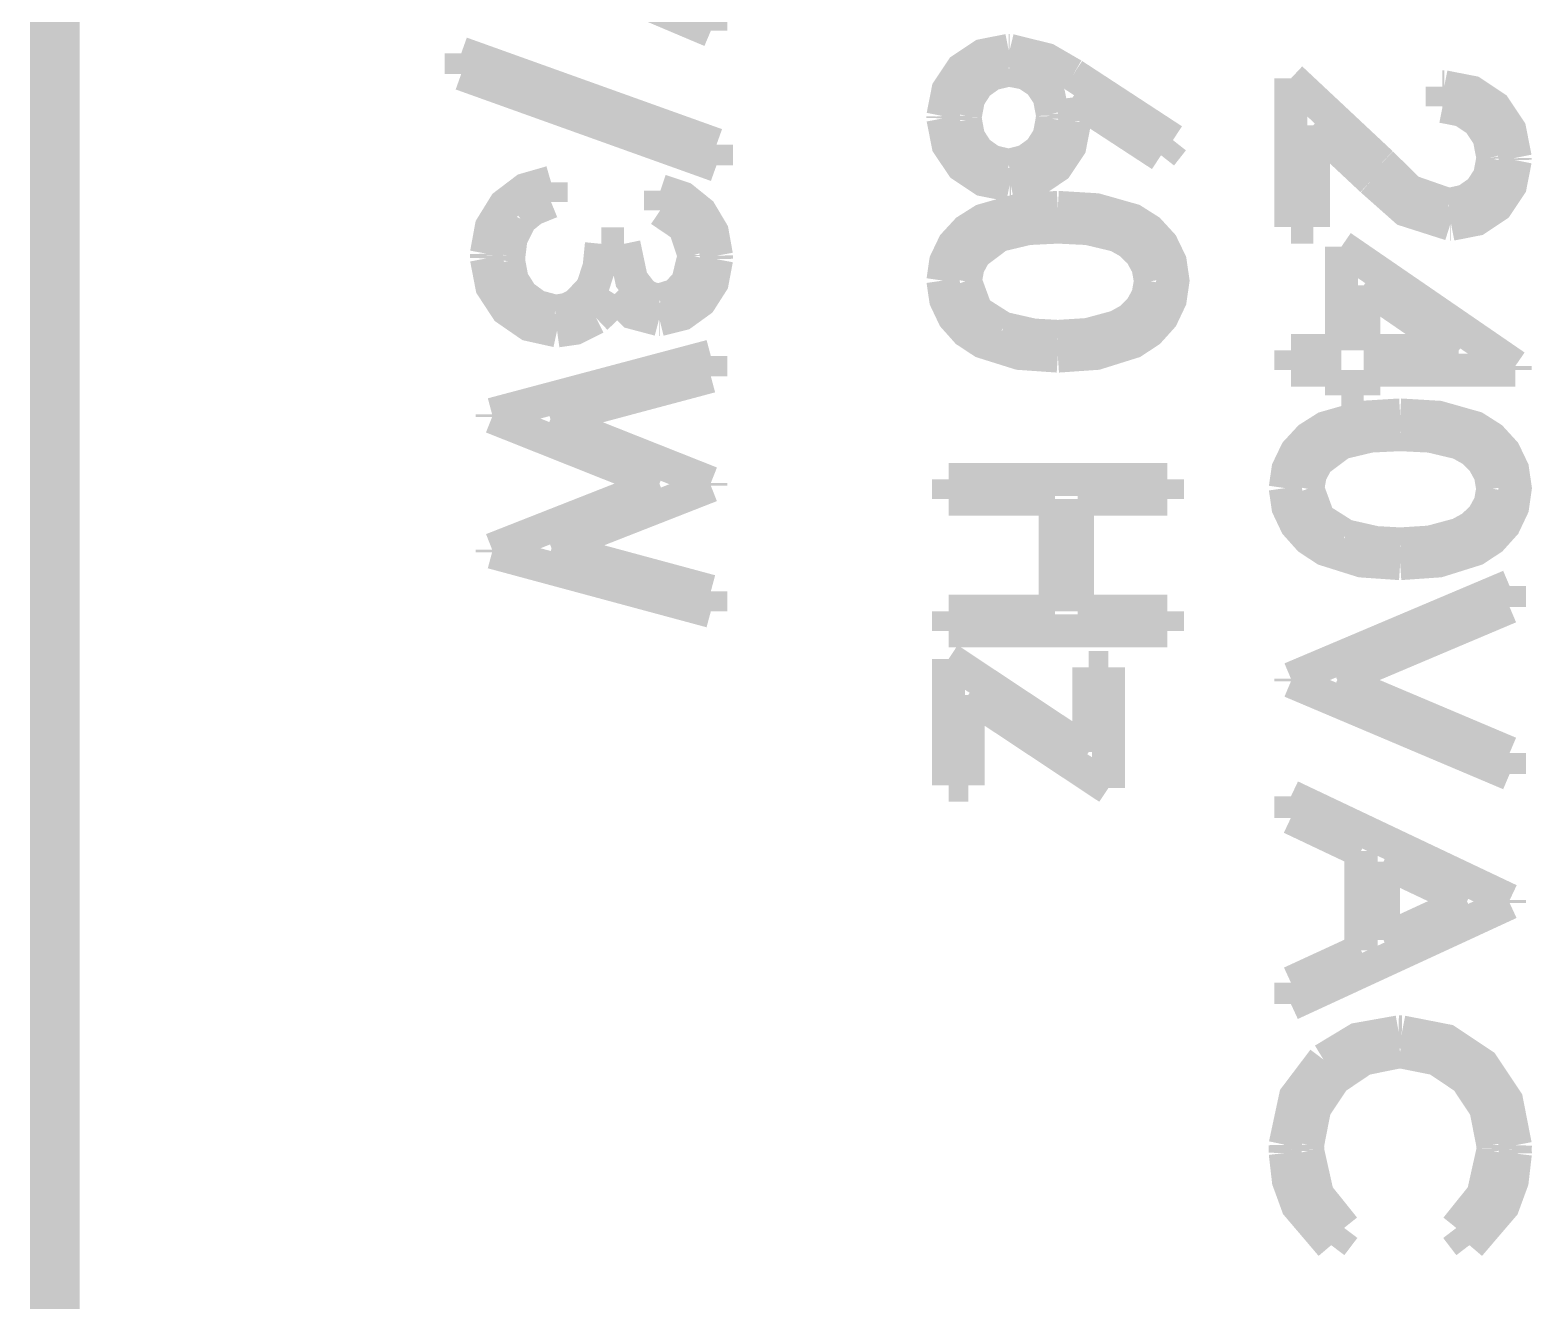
# Model space of a CAD drawing. Header units: inches. Extents: x 18.7 to 39.4, y 4.3 to 20.5.
# Drawn here: x 22.985 to 23.551, y 10.954 to 11.433 of the extents above; entities that cross this region are included whole.
import ezdxf

# ---------------------------------------------------------------- set-up
doc = ezdxf.new("R2010")
doc.units = ezdxf.units.IN
doc.header["$MEASUREMENT"] = 0

# ---------------------------------------------------------------- blocks, each defined once
blk = doc.blocks.new('irfBoard')
at = {"const_width": 0.008}
for points in [[(22.32304, 11.2943), (22.32304, 12.6463)], [(22.32304, 11.2943), (22.32304, 12.6463)], [(22.32304, 11.2943), (22.32304, 12.6463)], [(22.32704, 12.6463), (22.32704, 11.2943)], [(22.32704, 12.6463), (22.32704, 11.2943)], [(22.32704, 12.6463), (22.32704, 11.2943)], [(22.48374, 11.91292), (22.43082, 11.9353)], [(22.48374, 11.91292), (22.43082, 11.9353)], [(22.48374, 11.91292), (22.43082, 11.9353)], [(22.48374, 11.918), (22.48374, 11.91292)], [(22.48374, 11.918), (22.48374, 11.91292)], [(22.48374, 11.918), (22.48374, 11.91292)], [(22.42336, 11.90749), (22.4851, 11.88535)], [(22.42336, 11.90248), (22.42336, 11.90749)], [(22.42336, 11.90749), (22.4851, 11.88535)], [(22.42336, 11.90248), (22.42336, 11.90749)], [(22.42336, 11.90749), (22.4851, 11.88535)], [(22.42336, 11.90248), (22.42336, 11.90749)], [(22.55578, 11.90817), (22.54952, 11.90694), (22.54448, 11.90357), (22.54111, 11.89853), (22.53988, 11.89228)], [(22.55578, 11.90817), (22.54952, 11.90694), (22.54448, 11.90357), (22.54111, 11.89853), (22.53988, 11.89228)], [(22.55578, 11.90817), (22.54952, 11.90694), (22.54448, 11.90357), (22.54111, 11.89853), (22.53988, 11.89228)], [(22.55578, 11.90817), (22.556, 11.90817)], [(22.55578, 11.90817), (22.556, 11.90817)], [(22.55578, 11.90817), (22.556, 11.90817)], [(22.556, 11.90817), (22.56501, 11.90594), (22.57137, 11.90225)], [(22.556, 11.90817), (22.56501, 11.90594), (22.57137, 11.90225)], [(22.556, 11.90817), (22.56501, 11.90594), (22.57137, 11.90225)], [(22.4851, 11.88035), (22.42336, 11.90248)], [(22.4851, 11.88035), (22.42336, 11.90248)], [(22.4851, 11.88035), (22.42336, 11.90248)], [(22.55581, 11.90342), (22.55165, 11.90243), (22.54832, 11.90006), (22.5461, 11.89662), (22.5453, 11.8924)], [(22.55581, 11.90342), (22.55165, 11.90243), (22.54832, 11.90006), (22.5461, 11.89662), (22.5453, 11.8924)], [(22.55581, 11.90342), (22.55165, 11.90243), (22.54832, 11.90006), (22.5461, 11.89662), (22.5453, 11.8924)], [(22.5558, 11.90342), (22.55584, 11.90342)], [(22.5558, 11.90342), (22.55584, 11.90342)], [(22.5558, 11.90342), (22.55584, 11.90342)], [(22.55584, 11.90342), (22.55998, 11.90261), (22.56332, 11.90038), (22.56555, 11.89704), (22.56636, 11.89289)], [(22.55584, 11.90342), (22.55998, 11.90261), (22.56332, 11.90038), (22.56555, 11.89704), (22.56636, 11.89289)], [(22.55584, 11.90342), (22.55998, 11.90261), (22.56332, 11.90038), (22.56555, 11.89704), (22.56636, 11.89289)], [(22.57137, 11.90225), (22.59552, 11.88646)], [(22.57137, 11.90225), (22.59552, 11.88646)], [(22.57137, 11.90225), (22.59552, 11.88646)], [(22.62406, 11.90138), (22.64596, 11.88086)], [(22.62406, 11.86543), (22.62406, 11.90138)], [(22.62406, 11.90138), (22.64596, 11.88086)], [(22.62406, 11.86543), (22.62406, 11.90138)], [(22.62406, 11.90138), (22.64596, 11.88086)], [(22.62406, 11.86543), (22.62406, 11.90138)], [(22.66114, 11.89935), (22.66069, 11.89935)], [(22.66069, 11.8946), (22.66069, 11.89935)], [(22.66114, 11.89935), (22.66069, 11.89935)], [(22.66069, 11.8946), (22.66069, 11.89935)], [(22.66114, 11.89935), (22.66069, 11.89935)], [(22.66069, 11.8946), (22.66069, 11.89935)], [(22.66114, 11.89935), (22.66791, 11.89803), (22.67336, 11.89438), (22.677, 11.88893), (22.67833, 11.88216)], [(22.66114, 11.89935), (22.66791, 11.89803), (22.67336, 11.89438), (22.677, 11.88893), (22.67833, 11.88216)], [(22.66114, 11.89935), (22.66791, 11.89803), (22.67336, 11.89438), (22.677, 11.88893), (22.67833, 11.88216)], [(22.57126, 11.89678), (22.57167, 11.89372), (22.57177, 11.8913)], [(22.59264, 11.8828), (22.57126, 11.89678)], [(22.57126, 11.89678), (22.57167, 11.89372), (22.57177, 11.8913)], [(22.59264, 11.8828), (22.57126, 11.89678)], [(22.57126, 11.89678), (22.57167, 11.89372), (22.57177, 11.8913)], [(22.59264, 11.8828), (22.57126, 11.89678)], [(22.53989, 11.89214), (22.53988, 11.89228)], [(22.53989, 11.89214), (22.53988, 11.89228)], [(22.53989, 11.89214), (22.53988, 11.89228)], [(22.53989, 11.89213), (22.53988, 11.89173)], [(22.53989, 11.89213), (22.53988, 11.89173)], [(22.53989, 11.89213), (22.53988, 11.89173)], [(22.55601, 11.8756), (22.54966, 11.87685), (22.54454, 11.88027), (22.54112, 11.88539), (22.53988, 11.89173)], [(22.55601, 11.8756), (22.54966, 11.87685), (22.54454, 11.88027), (22.54112, 11.88539), (22.53988, 11.89173)], [(22.55601, 11.8756), (22.54966, 11.87685), (22.54454, 11.88027), (22.54112, 11.88539), (22.53988, 11.89173)], [(22.54531, 11.89188), (22.5453, 11.8924)], [(22.54531, 11.89188), (22.5453, 11.8924)], [(22.54531, 11.89188), (22.5453, 11.8924)], [(22.54531, 11.89188), (22.5453, 11.89129)], [(22.54531, 11.89188), (22.5453, 11.89129)], [(22.54531, 11.89188), (22.5453, 11.89129)], [(22.55582, 11.88035), (22.56, 11.88142), (22.56335, 11.88385), (22.56556, 11.88735), (22.56636, 11.89162)], [(22.55582, 11.88035), (22.56, 11.88142), (22.56335, 11.88385), (22.56556, 11.88735), (22.56636, 11.89162)], [(22.55582, 11.88035), (22.56, 11.88142), (22.56335, 11.88385), (22.56556, 11.88735), (22.56636, 11.89162)], [(22.56634, 11.89231), (22.56636, 11.89289)], [(22.56634, 11.89231), (22.56636, 11.89289)], [(22.56634, 11.89231), (22.56636, 11.89289)], [(22.56634, 11.89229), (22.56636, 11.89162)], [(22.56634, 11.89229), (22.56636, 11.89162)], [(22.56634, 11.89229), (22.56636, 11.89162)], [(22.66068, 11.8946), (22.66075, 11.8946)], [(22.66068, 11.8946), (22.66075, 11.8946)], [(22.66068, 11.8946), (22.66075, 11.8946)], [(22.66075, 11.8946), (22.66553, 11.89366), (22.66939, 11.89108), (22.67197, 11.88723), (22.6729, 11.88244)], [(22.66075, 11.8946), (22.66553, 11.89366), (22.66939, 11.89108), (22.67197, 11.88723), (22.6729, 11.88244)], [(22.66075, 11.8946), (22.66553, 11.89366), (22.66939, 11.89108), (22.67197, 11.88723), (22.6729, 11.88244)], [(22.5558, 11.88035), (22.55165, 11.88132), (22.54832, 11.88366), (22.5461, 11.88708), (22.5453, 11.89129)], [(22.5558, 11.88035), (22.55165, 11.88132), (22.54832, 11.88366), (22.5461, 11.88708), (22.5453, 11.89129)], [(22.5558, 11.88035), (22.55165, 11.88132), (22.54832, 11.88366), (22.5461, 11.88708), (22.5453, 11.89129)], [(22.55631, 11.8756), (22.5624, 11.87679), (22.5673, 11.88007), (22.57058, 11.88498), (22.57177, 11.89106)], [(22.55631, 11.8756), (22.5624, 11.87679), (22.5673, 11.88007), (22.57058, 11.88498), (22.57177, 11.89106)], [(22.55631, 11.8756), (22.5624, 11.87679), (22.5673, 11.88007), (22.57058, 11.88498), (22.57177, 11.89106)], [(22.57177, 11.89131), (22.57177, 11.89106)], [(22.57177, 11.89131), (22.57177, 11.89106)], [(22.57177, 11.89131), (22.57177, 11.89106)], [(22.62948, 11.89005), (22.62948, 11.86543)], [(22.64361, 11.87681), (22.62948, 11.89005)], [(22.62948, 11.89005), (22.62948, 11.86543)], [(22.64361, 11.87681), (22.62948, 11.89005)], [(22.62948, 11.89005), (22.62948, 11.86543)], [(22.64361, 11.87681), (22.62948, 11.89005)], [(22.4851, 11.88535), (22.4851, 11.88035)], [(22.4851, 11.88535), (22.4851, 11.88035)], [(22.4851, 11.88535), (22.4851, 11.88035)], [(22.59552, 11.88646), (22.59264, 11.8828)], [(22.59552, 11.88646), (22.59264, 11.8828)], [(22.59552, 11.88646), (22.59264, 11.8828)], [(22.66218, 11.87085), (22.65281, 11.87412), (22.64596, 11.88085)], [(22.66218, 11.87085), (22.65281, 11.87412), (22.64596, 11.88085)], [(22.66218, 11.87085), (22.65281, 11.87412), (22.64596, 11.88085)], [(22.66218, 11.87085), (22.66642, 11.8718), (22.66982, 11.87417), (22.67209, 11.87764), (22.67291, 11.88192)], [(22.66218, 11.87085), (22.66642, 11.8718), (22.66982, 11.87417), (22.67209, 11.87764), (22.67291, 11.88192)], [(22.66218, 11.87085), (22.66642, 11.8718), (22.66982, 11.87417), (22.67209, 11.87764), (22.67291, 11.88192)], [(22.66282, 11.8661), (22.66893, 11.8673), (22.67385, 11.87059), (22.67714, 11.87551), (22.67834, 11.88162)], [(22.66282, 11.8661), (22.66893, 11.8673), (22.67385, 11.87059), (22.67714, 11.87551), (22.67834, 11.88162)], [(22.66282, 11.8661), (22.66893, 11.8673), (22.67385, 11.87059), (22.67714, 11.87551), (22.67834, 11.88162)], [(22.6729, 11.88234), (22.6729, 11.88244)], [(22.6729, 11.88234), (22.6729, 11.88244)], [(22.6729, 11.88234), (22.6729, 11.88244)], [(22.6729, 11.88233), (22.67291, 11.88192)], [(22.6729, 11.88233), (22.67291, 11.88192)], [(22.6729, 11.88233), (22.67291, 11.88192)], [(22.67833, 11.8821), (22.67833, 11.88216)], [(22.67833, 11.8821), (22.67833, 11.88216)], [(22.67833, 11.8821), (22.67833, 11.88216)], [(22.67833, 11.88208), (22.67834, 11.88162)], [(22.67833, 11.88208), (22.67834, 11.88162)], [(22.67833, 11.88208), (22.67834, 11.88162)], [(22.44508, 11.87628), (22.43886, 11.87449), (22.43391, 11.87073), (22.43064, 11.86543), (22.42946, 11.859)], [(22.44508, 11.87628), (22.43886, 11.87449), (22.43391, 11.87073), (22.43064, 11.86543), (22.42946, 11.859)], [(22.44508, 11.87628), (22.43886, 11.87449), (22.43391, 11.87073), (22.43064, 11.86543), (22.42946, 11.859)], [(22.44507, 11.87628), (22.44507, 11.87153)], [(22.44507, 11.87628), (22.44507, 11.87153)], [(22.44507, 11.87628), (22.44507, 11.87153)], [(22.47153, 11.8695), (22.47153, 11.87425)], [(22.47153, 11.8695), (22.47153, 11.87425)], [(22.47153, 11.8695), (22.47153, 11.87425)], [(22.47153, 11.87424), (22.47696, 11.87243), (22.48125, 11.86897), (22.48407, 11.86422), (22.4851, 11.8585)], [(22.47153, 11.87424), (22.47696, 11.87243), (22.48125, 11.86897), (22.48407, 11.86422), (22.4851, 11.8585)], [(22.47153, 11.87424), (22.47696, 11.87243), (22.48125, 11.86897), (22.48407, 11.86422), (22.4851, 11.8585)], [(22.55601, 11.8756), (22.5561, 11.8756)], [(22.55601, 11.8756), (22.5561, 11.8756)], [(22.55601, 11.8756), (22.5561, 11.8756)], [(22.55631, 11.8756), (22.55609, 11.8756)], [(22.55631, 11.8756), (22.55609, 11.8756)], [(22.55631, 11.8756), (22.55609, 11.8756)], [(22.66262, 11.8661), (22.65179, 11.86956), (22.64361, 11.87681)], [(22.66262, 11.8661), (22.65179, 11.86956), (22.64361, 11.87681)], [(22.66262, 11.8661), (22.65179, 11.86956), (22.64361, 11.87681)], [(22.44507, 11.87153), (22.44066, 11.86974), (22.43776, 11.86739)], [(22.44507, 11.87153), (22.44066, 11.86974), (22.43776, 11.86739)], [(22.44507, 11.87153), (22.44066, 11.86974), (22.43776, 11.86739)], [(22.53989, 11.85248), (22.54055, 11.85705), (22.54254, 11.86121), (22.54567, 11.8646), (22.54958, 11.86707), (22.55844, 11.8696), (22.56768, 11.87018)], [(22.53989, 11.85248), (22.54055, 11.85705), (22.54254, 11.86121), (22.54567, 11.8646), (22.54958, 11.86707), (22.55844, 11.8696), (22.56768, 11.87018)], [(22.53989, 11.85248), (22.54055, 11.85705), (22.54254, 11.86121), (22.54567, 11.8646), (22.54958, 11.86707), (22.55844, 11.8696), (22.56768, 11.87018)], [(22.56768, 11.87018), (22.57693, 11.86962), (22.58581, 11.8671), (22.58972, 11.86462), (22.59284, 11.86122), (22.59485, 11.85705), (22.59552, 11.85248), (22.59486, 11.84788), (22.59287, 11.84367), (22.58975, 11.84021), (22.58586, 11.83765), (22.57699, 11.83487), (22.56768, 11.83422)], [(22.56768, 11.87018), (22.57693, 11.86962), (22.58581, 11.8671), (22.58972, 11.86462), (22.59284, 11.86122), (22.59485, 11.85705), (22.59552, 11.85248), (22.59486, 11.84788), (22.59287, 11.84367), (22.58975, 11.84021), (22.58586, 11.83765), (22.57699, 11.83487), (22.56768, 11.83422)], [(22.56768, 11.87018), (22.57693, 11.86962), (22.58581, 11.8671), (22.58972, 11.86462), (22.59284, 11.86122), (22.59485, 11.85705), (22.59552, 11.85248), (22.59486, 11.84788), (22.59287, 11.84367), (22.58975, 11.84021), (22.58586, 11.83765), (22.57699, 11.83487), (22.56768, 11.83422)], [(22.43776, 11.86739), (22.43539, 11.86268), (22.43489, 11.85855)], [(22.43776, 11.86739), (22.43539, 11.86268), (22.43489, 11.85855)], [(22.43776, 11.86739), (22.43539, 11.86268), (22.43489, 11.85855)], [(22.47152, 11.8695), (22.47741, 11.86551), (22.47967, 11.85865)], [(22.47152, 11.8695), (22.47741, 11.86551), (22.47967, 11.85865)], [(22.47152, 11.8695), (22.47741, 11.86551), (22.47967, 11.85865)], [(22.66282, 11.8661), (22.6626, 11.8661)], [(22.66282, 11.8661), (22.6626, 11.8661)], [(22.66282, 11.8661), (22.6626, 11.8661)], [(22.59009, 11.85232), (22.58948, 11.85589), (22.58774, 11.85907), (22.58516, 11.86161), (22.582, 11.86339), (22.57496, 11.86507), (22.5677, 11.86543), (22.56045, 11.86507), (22.5534, 11.86339), (22.54767, 11.85907), (22.54594, 11.85589), (22.54531, 11.85232)], [(22.59009, 11.85232), (22.58948, 11.85589), (22.58774, 11.85907), (22.58516, 11.86161), (22.582, 11.86339), (22.57496, 11.86507), (22.5677, 11.86543), (22.56045, 11.86507), (22.5534, 11.86339), (22.54767, 11.85907), (22.54594, 11.85589), (22.54531, 11.85232)], [(22.59009, 11.85232), (22.58948, 11.85589), (22.58774, 11.85907), (22.58516, 11.86161), (22.582, 11.86339), (22.57496, 11.86507), (22.5677, 11.86543), (22.56045, 11.86507), (22.5534, 11.86339), (22.54767, 11.85907), (22.54594, 11.85589), (22.54531, 11.85232)], [(22.62948, 11.86543), (22.62406, 11.86543)], [(22.62948, 11.86543), (22.62406, 11.86543)], [(22.62948, 11.86543), (22.62406, 11.86543)], [(22.42947, 11.85863), (22.42946, 11.859)], [(22.42947, 11.85863), (22.42946, 11.859)], [(22.42947, 11.85863), (22.42946, 11.859)], [(22.44609, 11.84507), (22.44881, 11.84547), (22.45131, 11.84664), (22.45505, 11.85063), (22.45673, 11.85586), (22.45728, 11.86136)], [(22.44609, 11.84507), (22.44881, 11.84547), (22.45131, 11.84664), (22.45505, 11.85063), (22.45673, 11.85586), (22.45728, 11.86136)], [(22.44609, 11.84507), (22.44881, 11.84547), (22.45131, 11.84664), (22.45505, 11.85063), (22.45673, 11.85586), (22.45728, 11.86136)], [(22.45728, 11.86136), (22.46271, 11.86136)], [(22.45728, 11.86136), (22.46271, 11.86136)], [(22.45728, 11.86136), (22.46271, 11.86136)], [(22.46271, 11.86136), (22.46454, 11.85271), (22.46723, 11.84921), (22.46918, 11.84815), (22.47137, 11.84779)], [(22.46271, 11.86136), (22.46454, 11.85271), (22.46723, 11.84921), (22.46918, 11.84815), (22.47137, 11.84779)], [(22.46271, 11.86136), (22.46454, 11.85271), (22.46723, 11.84921), (22.46918, 11.84815), (22.47137, 11.84779)], [(22.63627, 11.86068), (22.67833, 11.83179)], [(22.63627, 11.83558), (22.63627, 11.86068)], [(22.63627, 11.86068), (22.67833, 11.83179)], [(22.63627, 11.83558), (22.63627, 11.86068)], [(22.63627, 11.86068), (22.67833, 11.83179)], [(22.63627, 11.83558), (22.63627, 11.86068)], [(22.42947, 11.85863), (22.42945, 11.85786)], [(22.42947, 11.85863), (22.42945, 11.85786)], [(22.42947, 11.85863), (22.42945, 11.85786)], [(22.44653, 11.84032), (22.43979, 11.84181), (22.43437, 11.84555), (22.43076, 11.85106), (22.42945, 11.85786)], [(22.44653, 11.84032), (22.43979, 11.84181), (22.43437, 11.84555), (22.43076, 11.85106), (22.42945, 11.85786)], [(22.44653, 11.84032), (22.43979, 11.84181), (22.43437, 11.84555), (22.43076, 11.85106), (22.42945, 11.85786)], [(22.43489, 11.85855), (22.43482, 11.85722)], [(22.43489, 11.85855), (22.43482, 11.85722)], [(22.43489, 11.85855), (22.43482, 11.85722)], [(22.44608, 11.84507), (22.44161, 11.84626), (22.43804, 11.84888), (22.43568, 11.85263), (22.43482, 11.85722)], [(22.44608, 11.84507), (22.44161, 11.84626), (22.43804, 11.84888), (22.43568, 11.85263), (22.43482, 11.85722)], [(22.44608, 11.84507), (22.44161, 11.84626), (22.43804, 11.84888), (22.43568, 11.85263), (22.43482, 11.85722)], [(22.47134, 11.84304), (22.47681, 11.8444), (22.48117, 11.84755), (22.48407, 11.85209), (22.48512, 11.85766)], [(22.47134, 11.84304), (22.47681, 11.8444), (22.48117, 11.84755), (22.48407, 11.85209), (22.48512, 11.85766)], [(22.47134, 11.84304), (22.47681, 11.8444), (22.48117, 11.84755), (22.48407, 11.85209), (22.48512, 11.85766)], [(22.47137, 11.84779), (22.47531, 11.84902), (22.47811, 11.8521), (22.47967, 11.85843)], [(22.47137, 11.84779), (22.47531, 11.84902), (22.47811, 11.8521), (22.47967, 11.85843)], [(22.47137, 11.84779), (22.47531, 11.84902), (22.47811, 11.8521), (22.47967, 11.85843)], [(22.47967, 11.85843), (22.47967, 11.85865)], [(22.47967, 11.85843), (22.47967, 11.85865)], [(22.47967, 11.85843), (22.47967, 11.85865)], [(22.4851, 11.8585), (22.48512, 11.85766)], [(22.4851, 11.8585), (22.48512, 11.85766)], [(22.4851, 11.8585), (22.48512, 11.85766)], [(22.56768, 11.83422), (22.55838, 11.83487), (22.54952, 11.83765), (22.54563, 11.84021), (22.54254, 11.84368), (22.54055, 11.84788), (22.53989, 11.85248)], [(22.56768, 11.83422), (22.55838, 11.83487), (22.54952, 11.83765), (22.54563, 11.84021), (22.54254, 11.84368), (22.54055, 11.84788), (22.53989, 11.85248)], [(22.56768, 11.83422), (22.55838, 11.83487), (22.54952, 11.83765), (22.54563, 11.84021), (22.54254, 11.84368), (22.54055, 11.84788), (22.53989, 11.85248)], [(22.5544, 11.84097), (22.54797, 11.84506), (22.54531, 11.85232)], [(22.5544, 11.84097), (22.54797, 11.84506), (22.54531, 11.85232)], [(22.5544, 11.84097), (22.54797, 11.84506), (22.54531, 11.85232)], [(22.5677, 11.83897), (22.57494, 11.83943), (22.58194, 11.84132), (22.58511, 11.84307), (22.58771, 11.84559), (22.58946, 11.84876), (22.59009, 11.85232)], [(22.5677, 11.83897), (22.57494, 11.83943), (22.58194, 11.84132), (22.58511, 11.84307), (22.58771, 11.84559), (22.58946, 11.84876), (22.59009, 11.85232)], [(22.5677, 11.83897), (22.57494, 11.83943), (22.58194, 11.84132), (22.58511, 11.84307), (22.58771, 11.84559), (22.58946, 11.84876), (22.59009, 11.85232)], [(22.46046, 11.84922), (22.4583, 11.84571), (22.45595, 11.84348)], [(22.46046, 11.84922), (22.4583, 11.84571), (22.45595, 11.84348)], [(22.46046, 11.84922), (22.4583, 11.84571), (22.45595, 11.84348)], [(22.47119, 11.84304), (22.46488, 11.84471), (22.46046, 11.84922)], [(22.47119, 11.84304), (22.46488, 11.84471), (22.46046, 11.84922)], [(22.47119, 11.84304), (22.46488, 11.84471), (22.46046, 11.84922)], [(22.6417, 11.85135), (22.6417, 11.83558)], [(22.66468, 11.83558), (22.6417, 11.85135)], [(22.6417, 11.85135), (22.6417, 11.83558)], [(22.66468, 11.83558), (22.6417, 11.85135)], [(22.6417, 11.85135), (22.6417, 11.83558)], [(22.66468, 11.83558), (22.6417, 11.85135)], [(22.45595, 11.84348), (22.45093, 11.84094), (22.44654, 11.84032)], [(22.45595, 11.84348), (22.45093, 11.84094), (22.44654, 11.84032)], [(22.45595, 11.84348), (22.45093, 11.84094), (22.44654, 11.84032)], [(22.47119, 11.84304), (22.47134, 11.84304)], [(22.47119, 11.84304), (22.47134, 11.84304)], [(22.47119, 11.84304), (22.47134, 11.84304)], [(22.5544, 11.84097), (22.56176, 11.8393), (22.5677, 11.83897)], [(22.5544, 11.84097), (22.56176, 11.8393), (22.5677, 11.83897)], [(22.5544, 11.84097), (22.56176, 11.8393), (22.5677, 11.83897)], [(22.43082, 11.82014), (22.48374, 11.83422)], [(22.43082, 11.82014), (22.48374, 11.83422)], [(22.43082, 11.82014), (22.48374, 11.83422)], [(22.48374, 11.83422), (22.48374, 11.82931)], [(22.48374, 11.83422), (22.48374, 11.82931)], [(22.48374, 11.83422), (22.48374, 11.82931)], [(22.62406, 11.83558), (22.63627, 11.83558)], [(22.62406, 11.83083), (22.62406, 11.83558)], [(22.62406, 11.83558), (22.63627, 11.83558)], [(22.62406, 11.83083), (22.62406, 11.83558)], [(22.62406, 11.83558), (22.63627, 11.83558)], [(22.62406, 11.83083), (22.62406, 11.83558)], [(22.6417, 11.83558), (22.66468, 11.83558)], [(22.6417, 11.83558), (22.66468, 11.83558)], [(22.6417, 11.83558), (22.66468, 11.83558)], [(22.63627, 11.83083), (22.62406, 11.83083)], [(22.63627, 11.83083), (22.62406, 11.83083)], [(22.63627, 11.83083), (22.62406, 11.83083)], [(22.63627, 11.82472), (22.63627, 11.83083)], [(22.63627, 11.82472), (22.63627, 11.83083)], [(22.63627, 11.82472), (22.63627, 11.83083)], [(22.6417, 11.83083), (22.6417, 11.82472)], [(22.67833, 11.83083), (22.6417, 11.83083)], [(22.6417, 11.83083), (22.6417, 11.82472)], [(22.67833, 11.83083), (22.6417, 11.83083)], [(22.6417, 11.83083), (22.6417, 11.82472)], [(22.67833, 11.83083), (22.6417, 11.83083)], [(22.67833, 11.83179), (22.67833, 11.83083)], [(22.67833, 11.83179), (22.67833, 11.83083)], [(22.67833, 11.83179), (22.67833, 11.83083)], [(22.48374, 11.82931), (22.44493, 11.81895)], [(22.48374, 11.82931), (22.44493, 11.81895)], [(22.48374, 11.82931), (22.44493, 11.81895)], [(22.6417, 11.82472), (22.63627, 11.82472)], [(22.6417, 11.82472), (22.63627, 11.82472)], [(22.6417, 11.82472), (22.63627, 11.82472)], [(22.43082, 11.81946), (22.43082, 11.82014)], [(22.43082, 11.81946), (22.43082, 11.82014)], [(22.43082, 11.81946), (22.43082, 11.82014)], [(22.4713, 11.80335), (22.43082, 11.81946)], [(22.4713, 11.80335), (22.43082, 11.81946)], [(22.4713, 11.80335), (22.43082, 11.81946)], [(22.44493, 11.81895), (22.48374, 11.80355)], [(22.44493, 11.81895), (22.48374, 11.80355)], [(22.44493, 11.81895), (22.48374, 11.80355)], [(22.6227, 11.80228), (22.62336, 11.80685), (22.62536, 11.81101), (22.62849, 11.8144), (22.63239, 11.81687), (22.64126, 11.8194), (22.65049, 11.81997)], [(22.6227, 11.80228), (22.62336, 11.80685), (22.62536, 11.81101), (22.62849, 11.8144), (22.63239, 11.81687), (22.64126, 11.8194), (22.65049, 11.81997)], [(22.6227, 11.80228), (22.62336, 11.80685), (22.62536, 11.81101), (22.62849, 11.8144), (22.63239, 11.81687), (22.64126, 11.8194), (22.65049, 11.81997)], [(22.65049, 11.81997), (22.65974, 11.81942), (22.66863, 11.8169), (22.67253, 11.81442), (22.67566, 11.81101), (22.67766, 11.80685), (22.67833, 11.80228), (22.67767, 11.79767), (22.67568, 11.79347), (22.67257, 11.79001), (22.66867, 11.78745), (22.6598, 11.78467), (22.65049, 11.78402)], [(22.65049, 11.81997), (22.65974, 11.81942), (22.66863, 11.8169), (22.67253, 11.81442), (22.67566, 11.81101), (22.67766, 11.80685), (22.67833, 11.80228), (22.67767, 11.79767), (22.67568, 11.79347), (22.67257, 11.79001), (22.66867, 11.78745), (22.6598, 11.78467), (22.65049, 11.78402)], [(22.65049, 11.81997), (22.65974, 11.81942), (22.66863, 11.8169), (22.67253, 11.81442), (22.67566, 11.81101), (22.67766, 11.80685), (22.67833, 11.80228), (22.67767, 11.79767), (22.67568, 11.79347), (22.67257, 11.79001), (22.66867, 11.78745), (22.6598, 11.78467), (22.65049, 11.78402)], [(22.65051, 11.81522), (22.64326, 11.81487), (22.63622, 11.81319), (22.63048, 11.80887), (22.62876, 11.80569), (22.62813, 11.80212)], [(22.65051, 11.81522), (22.64326, 11.81487), (22.63622, 11.81319), (22.63048, 11.80887), (22.62876, 11.80569), (22.62813, 11.80212)], [(22.65051, 11.81522), (22.64326, 11.81487), (22.63622, 11.81319), (22.63048, 11.80887), (22.62876, 11.80569), (22.62813, 11.80212)], [(22.6729, 11.80212), (22.67229, 11.80569), (22.67055, 11.80887), (22.66797, 11.81141), (22.66481, 11.81319), (22.65777, 11.81486), (22.65051, 11.81522)], [(22.6729, 11.80212), (22.67229, 11.80569), (22.67055, 11.80887), (22.66797, 11.81141), (22.66481, 11.81319), (22.65777, 11.81486), (22.65051, 11.81522)], [(22.6729, 11.80212), (22.67229, 11.80569), (22.67055, 11.80887), (22.66797, 11.81141), (22.66481, 11.81319), (22.65777, 11.81486), (22.65051, 11.81522)], [(22.54124, 11.80437), (22.59416, 11.80437)], [(22.54124, 11.79962), (22.54124, 11.80437)], [(22.54124, 11.80437), (22.59416, 11.80437)], [(22.54124, 11.79962), (22.54124, 11.80437)], [(22.54124, 11.80437), (22.59416, 11.80437)], [(22.54124, 11.79962), (22.54124, 11.80437)], [(22.59416, 11.80437), (22.59416, 11.79962)], [(22.59416, 11.80437), (22.59416, 11.79962)], [(22.59416, 11.80437), (22.59416, 11.79962)], [(22.43082, 11.78743), (22.4713, 11.80335)], [(22.43082, 11.78743), (22.4713, 11.80335)], [(22.43082, 11.78743), (22.4713, 11.80335)], [(22.48374, 11.80286), (22.4452, 11.78775)], [(22.48374, 11.80286), (22.4452, 11.78775)], [(22.48374, 11.80286), (22.4452, 11.78775)], [(22.48374, 11.80355), (22.48374, 11.80286)], [(22.48374, 11.80355), (22.48374, 11.80286)], [(22.48374, 11.80355), (22.48374, 11.80286)], [(22.65049, 11.78402), (22.6412, 11.78466), (22.63233, 11.78745), (22.62845, 11.79001), (22.62535, 11.79348), (22.62336, 11.79768), (22.6227, 11.80228)], [(22.65049, 11.78402), (22.6412, 11.78466), (22.63233, 11.78745), (22.62845, 11.79001), (22.62535, 11.79348), (22.62336, 11.79768), (22.6227, 11.80228)], [(22.65049, 11.78402), (22.6412, 11.78466), (22.63233, 11.78745), (22.62845, 11.79001), (22.62535, 11.79348), (22.62336, 11.79768), (22.6227, 11.80228)], [(22.63722, 11.79077), (22.63078, 11.79485), (22.62813, 11.80211)], [(22.63722, 11.79077), (22.63078, 11.79485), (22.62813, 11.80211)], [(22.63722, 11.79077), (22.63078, 11.79485), (22.62813, 11.80211)], [(22.65051, 11.78877), (22.65776, 11.78923), (22.66475, 11.79111), (22.66792, 11.79287), (22.67053, 11.79539), (22.67228, 11.79856), (22.6729, 11.80212)], [(22.65051, 11.78877), (22.65776, 11.78923), (22.66475, 11.79111), (22.66792, 11.79287), (22.67053, 11.79539), (22.67228, 11.79856), (22.6729, 11.80212)], [(22.65051, 11.78877), (22.65776, 11.78923), (22.66475, 11.79111), (22.66792, 11.79287), (22.67053, 11.79539), (22.67228, 11.79856), (22.6729, 11.80212)], [(22.56702, 11.79962), (22.54124, 11.79962)], [(22.56702, 11.79962), (22.54124, 11.79962)], [(22.56702, 11.79962), (22.54124, 11.79962)], [(22.56702, 11.77248), (22.56702, 11.79962)], [(22.56702, 11.77248), (22.56702, 11.79962)], [(22.56702, 11.77248), (22.56702, 11.79962)], [(22.57245, 11.79962), (22.57245, 11.77248)], [(22.59416, 11.79962), (22.57245, 11.79962)], [(22.57245, 11.79962), (22.57245, 11.77248)], [(22.59416, 11.79962), (22.57245, 11.79962)], [(22.57245, 11.79962), (22.57245, 11.77248)], [(22.59416, 11.79962), (22.57245, 11.79962)], [(22.63721, 11.79077), (22.64458, 11.7891), (22.65051, 11.78877)], [(22.63721, 11.79077), (22.64458, 11.7891), (22.65051, 11.78877)], [(22.63721, 11.79077), (22.64458, 11.7891), (22.65051, 11.78877)], [(22.43082, 11.78675), (22.43082, 11.78743)], [(22.43082, 11.78675), (22.43082, 11.78743)], [(22.43082, 11.78675), (22.43082, 11.78743)], [(22.48374, 11.77248), (22.43082, 11.78675)], [(22.48374, 11.77248), (22.43082, 11.78675)], [(22.48374, 11.77248), (22.43082, 11.78675)], [(22.4452, 11.78775), (22.48374, 11.77734)], [(22.4452, 11.78775), (22.48374, 11.77734)], [(22.4452, 11.78775), (22.48374, 11.77734)], [(22.48374, 11.77734), (22.48374, 11.77248)], [(22.48374, 11.77734), (22.48374, 11.77248)], [(22.48374, 11.77734), (22.48374, 11.77248)], [(22.62406, 11.7562), (22.67697, 11.77859)], [(22.62406, 11.7562), (22.67697, 11.77859)], [(22.62406, 11.7562), (22.67697, 11.77859)], [(22.67697, 11.77859), (22.67697, 11.7735)], [(22.67697, 11.77859), (22.67697, 11.7735)], [(22.67697, 11.77859), (22.67697, 11.7735)], [(22.54124, 11.77248), (22.56702, 11.77248)], [(22.54124, 11.76773), (22.54124, 11.77248)], [(22.54124, 11.77248), (22.56702, 11.77248)], [(22.54124, 11.76773), (22.54124, 11.77248)], [(22.54124, 11.77248), (22.56702, 11.77248)], [(22.54124, 11.76773), (22.54124, 11.77248)], [(22.57245, 11.77248), (22.59416, 11.77248)], [(22.57245, 11.77248), (22.59416, 11.77248)], [(22.57245, 11.77248), (22.59416, 11.77248)], [(22.59416, 11.77248), (22.59416, 11.76773)], [(22.59416, 11.77248), (22.59416, 11.76773)], [(22.59416, 11.77248), (22.59416, 11.76773)], [(22.67697, 11.7735), (22.63527, 11.75586)], [(22.67697, 11.7735), (22.63527, 11.75586)], [(22.67697, 11.7735), (22.63527, 11.75586)], [(22.59416, 11.76773), (22.54124, 11.76773)], [(22.59416, 11.76773), (22.54124, 11.76773)], [(22.59416, 11.76773), (22.54124, 11.76773)], [(22.54124, 11.76095), (22.57516, 11.73845)], [(22.54124, 11.73042), (22.54124, 11.76095)], [(22.54124, 11.76095), (22.57516, 11.73845)], [(22.54124, 11.73042), (22.54124, 11.76095)], [(22.54124, 11.76095), (22.57516, 11.73845)], [(22.54124, 11.73042), (22.54124, 11.76095)], [(22.57516, 11.75891), (22.57991, 11.75891)], [(22.57516, 11.73845), (22.57516, 11.75891)], [(22.57516, 11.75891), (22.57991, 11.75891)], [(22.57516, 11.73845), (22.57516, 11.75891)], [(22.57516, 11.75891), (22.57991, 11.75891)], [(22.57516, 11.73845), (22.57516, 11.75891)], [(22.57991, 11.75891), (22.57991, 11.72974)], [(22.57991, 11.75891), (22.57991, 11.72974)], [(22.57991, 11.75891), (22.57991, 11.72974)], [(22.62406, 11.75552), (22.62406, 11.7562)], [(22.62406, 11.75552), (22.62406, 11.7562)], [(22.62406, 11.75552), (22.62406, 11.7562)], [(22.67697, 11.73313), (22.62406, 11.75552)], [(22.67697, 11.73313), (22.62406, 11.75552)], [(22.67697, 11.73313), (22.62406, 11.75552)], [(22.63527, 11.75586), (22.67697, 11.73822)], [(22.63527, 11.75586), (22.67697, 11.73822)], [(22.63527, 11.75586), (22.67697, 11.73822)], [(22.54599, 11.75224), (22.54599, 11.73042)], [(22.57991, 11.72974), (22.54599, 11.75224)], [(22.54599, 11.75224), (22.54599, 11.73042)], [(22.57991, 11.72974), (22.54599, 11.75224)], [(22.54599, 11.75224), (22.54599, 11.73042)], [(22.57991, 11.72974), (22.54599, 11.75224)], [(22.67697, 11.73822), (22.67697, 11.73313)], [(22.67697, 11.73822), (22.67697, 11.73313)], [(22.67697, 11.73822), (22.67697, 11.73313)], [(22.54599, 11.73042), (22.54124, 11.73042)], [(22.54599, 11.73042), (22.54124, 11.73042)], [(22.54599, 11.73042), (22.54124, 11.73042)], [(22.62406, 11.72771), (22.67697, 11.70261)], [(22.62406, 11.72252), (22.62406, 11.72771)], [(22.62406, 11.72771), (22.67697, 11.70261)], [(22.62406, 11.72252), (22.62406, 11.72771)], [(22.62406, 11.72771), (22.67697, 11.70261)], [(22.62406, 11.72252), (22.62406, 11.72771)], [(22.64102, 11.71448), (22.62406, 11.72252)], [(22.64102, 11.71448), (22.62406, 11.72252)], [(22.64102, 11.71448), (22.62406, 11.72252)], [(22.64102, 11.69049), (22.64102, 11.71448)], [(22.64102, 11.69049), (22.64102, 11.71448)], [(22.64102, 11.69049), (22.64102, 11.71448)], [(22.66666, 11.70232), (22.64644, 11.7119)], [(22.64644, 11.7119), (22.64644, 11.69299)], [(22.66666, 11.70232), (22.64644, 11.7119)], [(22.64644, 11.7119), (22.64644, 11.69299)], [(22.66666, 11.70232), (22.64644, 11.7119)], [(22.64644, 11.7119), (22.64644, 11.69299)], [(22.67697, 11.70261), (22.67697, 11.70193)], [(22.67697, 11.70261), (22.67697, 11.70193)], [(22.67697, 11.70261), (22.67697, 11.70193)], [(22.67697, 11.70193), (22.62406, 11.6775)], [(22.67697, 11.70193), (22.62406, 11.6775)], [(22.67697, 11.70193), (22.62406, 11.6775)], [(22.64644, 11.69299), (22.66666, 11.70232)], [(22.64644, 11.69299), (22.66666, 11.70232)], [(22.64644, 11.69299), (22.66666, 11.70232)], [(22.62406, 11.68267), (22.64102, 11.69049)], [(22.62406, 11.68267), (22.64102, 11.69049)], [(22.62406, 11.68267), (22.64102, 11.69049)], [(22.62406, 11.6775), (22.62406, 11.68267)], [(22.62406, 11.6775), (22.62406, 11.68267)], [(22.62406, 11.6775), (22.62406, 11.68267)], [(22.65012, 11.67073), (22.64015, 11.66896), (22.63195, 11.66401)], [(22.65012, 11.67073), (22.64015, 11.66896), (22.63195, 11.66401)], [(22.65012, 11.67073), (22.64015, 11.66896), (22.63195, 11.66401)], [(22.65012, 11.67073), (22.65081, 11.67072)], [(22.65012, 11.67073), (22.65081, 11.67072)], [(22.65012, 11.67073), (22.65081, 11.67072)], [(22.65084, 11.67072), (22.65094, 11.67072)], [(22.65084, 11.67072), (22.65094, 11.67072)], [(22.65084, 11.67072), (22.65094, 11.67072)], [(22.65094, 11.67072), (22.66172, 11.66861), (22.67043, 11.6628), (22.67624, 11.65409), (22.67835, 11.64331)], [(22.65094, 11.67072), (22.66172, 11.66861), (22.67043, 11.6628), (22.67624, 11.65409), (22.67835, 11.64331)], [(22.65094, 11.67072), (22.66172, 11.66861), (22.67043, 11.6628), (22.67624, 11.65409), (22.67835, 11.64331)], [(22.63197, 11.66402), (22.62515, 11.65501), (22.62267, 11.64343)], [(22.63197, 11.66402), (22.62515, 11.65501), (22.62267, 11.64343)], [(22.63197, 11.66402), (22.62515, 11.65501), (22.62267, 11.64343)], [(22.65045, 11.66597), (22.64164, 11.66419), (22.63455, 11.65941), (22.62981, 11.65228), (22.62809, 11.64346)], [(22.65045, 11.66597), (22.64164, 11.66419), (22.63455, 11.65941), (22.62981, 11.65228), (22.62809, 11.64346)], [(22.65045, 11.66597), (22.64164, 11.66419), (22.63455, 11.65941), (22.62981, 11.65228), (22.62809, 11.64346)], [(22.65047, 11.66597), (22.65931, 11.6642), (22.66644, 11.65941), (22.67119, 11.65226), (22.67292, 11.64341)], [(22.65047, 11.66597), (22.65931, 11.6642), (22.66644, 11.65941), (22.67119, 11.65226), (22.67292, 11.64341)], [(22.65047, 11.66597), (22.65931, 11.6642), (22.66644, 11.65941), (22.67119, 11.65226), (22.67292, 11.64341)], [(22.6227, 11.64218), (22.62267, 11.64343)], [(22.6227, 11.64218), (22.62267, 11.64343)], [(22.6227, 11.64218), (22.62267, 11.64343)], [(22.6227, 11.64218), (22.62269, 11.64145)], [(22.6227, 11.64218), (22.62269, 11.64145)], [(22.6227, 11.64218), (22.62269, 11.64145)], [(22.63381, 11.61915), (22.62567, 11.62871), (22.62346, 11.63477), (22.62269, 11.64145)], [(22.63381, 11.61915), (22.62567, 11.62871), (22.62346, 11.63477), (22.62269, 11.64145)], [(22.63381, 11.61915), (22.62567, 11.62871), (22.62346, 11.63477), (22.62269, 11.64145)], [(22.62813, 11.6422), (22.62809, 11.64346)], [(22.62813, 11.6422), (22.62809, 11.64346)], [(22.62813, 11.6422), (22.62809, 11.64346)], [(22.62813, 11.64221), (22.62813, 11.64192)], [(22.62813, 11.64221), (22.62813, 11.64192)], [(22.62813, 11.64221), (22.62813, 11.64192)], [(22.63693, 11.62333), (22.63048, 11.63139), (22.62813, 11.64192)], [(22.63693, 11.62333), (22.63048, 11.63139), (22.62813, 11.64192)], [(22.63693, 11.62333), (22.63048, 11.63139), (22.62813, 11.64192)], [(22.66408, 11.62331), (22.67055, 11.63139), (22.67291, 11.64195)], [(22.66408, 11.62331), (22.67055, 11.63139), (22.67291, 11.64195)], [(22.66408, 11.62331), (22.67055, 11.63139), (22.67291, 11.64195)], [(22.66725, 11.61915), (22.67537, 11.62864), (22.67758, 11.63466), (22.67835, 11.64131)], [(22.66725, 11.61915), (22.67537, 11.62864), (22.67758, 11.63466), (22.67835, 11.64131)], [(22.66725, 11.61915), (22.67537, 11.62864), (22.67758, 11.63466), (22.67835, 11.64131)], [(22.6729, 11.64254), (22.67292, 11.64341)], [(22.6729, 11.64254), (22.67292, 11.64341)], [(22.6729, 11.64254), (22.67292, 11.64341)], [(22.6729, 11.64254), (22.67291, 11.64195)], [(22.6729, 11.64254), (22.67291, 11.64195)], [(22.6729, 11.64254), (22.67291, 11.64195)], [(22.67833, 11.64225), (22.67835, 11.64331)], [(22.67833, 11.64225), (22.67835, 11.64331)], [(22.67833, 11.64225), (22.67835, 11.64331)], [(22.67833, 11.64223), (22.67835, 11.64131)], [(22.67833, 11.64223), (22.67835, 11.64131)], [(22.67833, 11.64223), (22.67835, 11.64131)], [(22.63695, 11.62332), (22.6338, 11.61916)], [(22.63695, 11.62332), (22.6338, 11.61916)], [(22.63695, 11.62332), (22.6338, 11.61916)], [(22.66726, 11.61916), (22.66408, 11.62332)], [(22.66726, 11.61916), (22.66408, 11.62332)], [(22.66726, 11.61916), (22.66408, 11.62332)]]:
    blk.add_lwpolyline(points, dxfattribs=at)

msp = doc.modelspace()

# ---------------------------------------------------------------- block references
at = {"xscale": 1.56, "yscale": 1.56, "zscale": 1.56}
msp.add_blockref('irfBoard', (-11.83314, -7.15131), dxfattribs=at)

doc.saveas('drawing.dxf')
